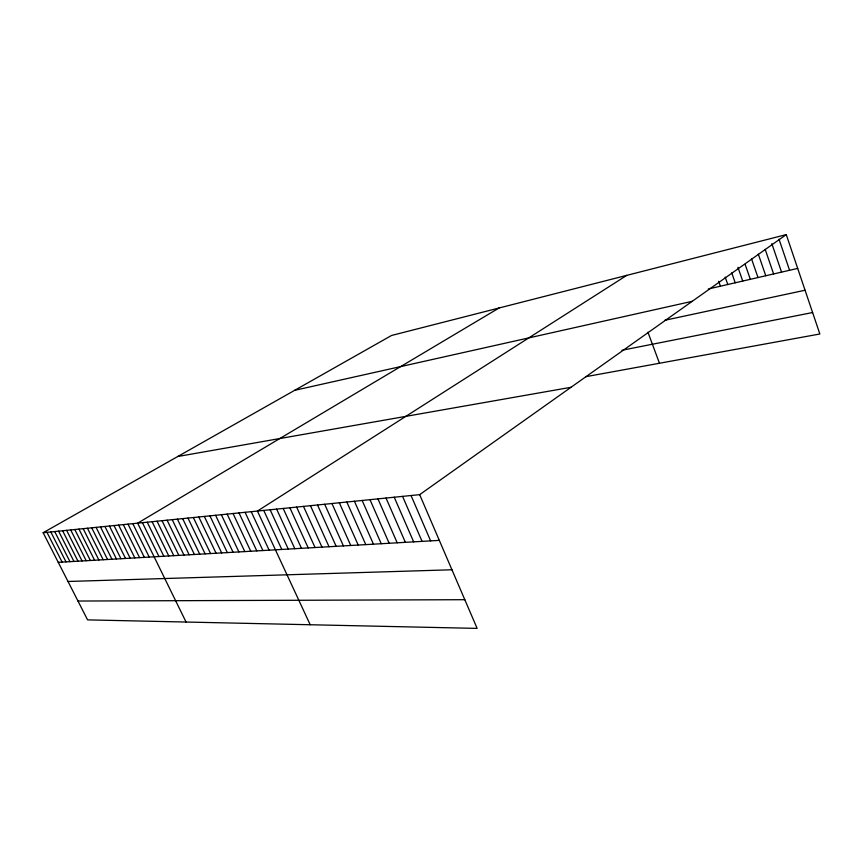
<?xml version="1.0" encoding="UTF-8"?>
<svg xmlns="http://www.w3.org/2000/svg" width="863" height="863" viewBox="0 0 863 863"><rect width="100%" height="100%" fill="white"/><g stroke="black" fill="none" stroke-linecap="round" stroke-linejoin="round"><path stroke-width="1.29" d="M419.666 494.65L477.142 628.393L87.584 619.882L43.15 532.719L419.666 494.65L786.269 234.607L819.85 333.992L585.826 376.689M626.808 275.351L257.433 511.058L310.195 624.747M499.062 307.994L137.659 523.172L186.063 622.029M43.15 532.719L391.554 335.47L786.269 234.607M708.35 288.976L797.692 268.404M294.661 390.324L692.255 301.306M664.79 320.281L805.06 290.238M621.986 350.259L812.601 312.535M177.767 456.505L571.047 387.282M58.242 562.331L439.321 540.378M68.004 581.479L451.953 569.774M77.972 601.036L464.812 599.699M46.958 532.342L62.114 562.115M58.63 531.155L73.959 561.425M54.693 531.554L69.968 561.662M50.809 531.953L66.02 561.889M66.624 530.346L82.071 560.961M62.6 530.756L77.994 561.198M78.965 529.105L94.596 560.238M74.801 529.526L90.378 560.486M70.69 529.936L86.203 560.723M87.422 528.242L103.182 559.742M83.172 528.674L98.867 559.99M96.084 527.369L111.963 559.235M91.726 527.811L107.551 559.494M104.941 526.473L120.949 558.717M100.486 526.926L116.429 558.976M118.63 525.092L134.833 557.919M114.013 525.556L130.151 558.188M109.45 526.02L125.523 558.458M128.026 524.143L144.369 557.369M123.301 524.618L139.569 557.649M132.816 523.658L149.223 557.088M147.239 522.201L163.841 556.247M142.427 522.687L158.954 556.527M157.055 521.209L173.787 555.675M152.115 521.705L168.781 555.966M167.109 520.195L183.97 555.092M162.05 520.702L178.846 555.384M172.222 519.677L189.159 554.79M182.654 518.62L199.731 554.186M177.411 519.148L194.412 554.488M193.355 517.541L210.561 553.561M187.972 518.08L205.114 553.873M204.337 516.43L221.672 552.913M198.814 516.991L216.084 553.237M209.925 515.858L227.347 552.59M221.338 514.704L238.889 551.921M215.588 515.287L233.075 552.255M233.053 513.528L250.745 551.241M227.152 514.121L244.779 551.586M239.019 512.924L256.796 550.896M251.219 511.683L269.127 550.184M245.081 512.309L262.924 550.54M270.141 509.774L288.274 549.084M263.744 510.421L281.802 549.451M276.624 509.116L294.833 548.706M289.871 507.778L308.22 547.929M283.193 508.458L301.478 548.318M296.635 507.099L315.06 547.53M310.453 505.696L329.03 546.732M303.496 506.398L321.996 547.131M317.508 504.984L336.171 546.322M324.682 504.262L343.409 545.901M331.953 503.528L350.756 545.481M346.818 502.018L365.783 544.618M339.332 502.773L358.21 545.049M354.423 501.252L373.463 544.165M362.147 500.475L381.252 543.722M369.979 499.677L389.17 543.269M386.031 498.059L405.373 542.331M377.94 498.879L397.207 542.805M394.24 497.228L413.657 541.856M402.579 496.387L422.072 541.371M411.058 495.524L430.626 540.874M647.93 332.201L659.461 363.258M718.696 281.295L720.432 286.192M725.179 277.099L727.789 284.499M731.738 272.87L735.222 282.794M737.941 267.336L742.73 281.058M745.093 264.261L750.325 279.31M751.457 258.62L758.005 277.541M765.179 249.364L773.615 273.949M758.329 254.175L765.772 275.75M771.846 243.679L781.554 272.125M779.009 239.17L789.569 270.27"/></g></svg>
